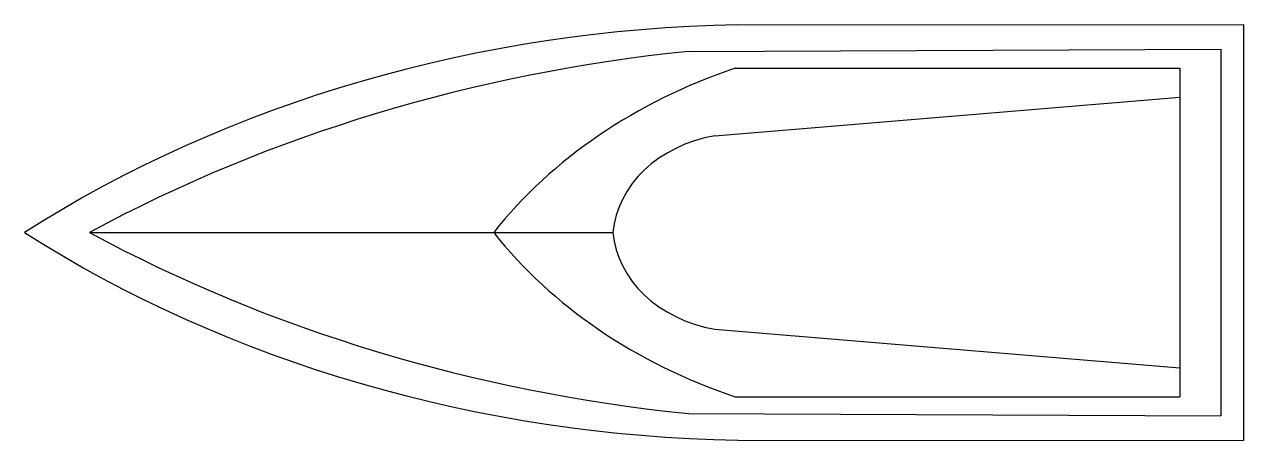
# Model space of a CAD drawing. Extents: x -27.35 to -20.18, y 148.24 to 150.68.
import ezdxf

# ---------------------------------------------------------------- set-up
doc = ezdxf.new("R2010")
doc.units = 0
doc.header["$MEASUREMENT"] = 0
doc.layers.add('01', color=1, linetype='CONTINUOUS')
doc.layers.add('02', color=2, linetype='CONTINUOUS')

msp = doc.modelspace()

# ---------------------------------------------------------------- linework, layer by layer
at = {"layer": '01'}
for p, q in [((-23.1682, 150.4229), (-20.5525, 150.4229)), ((-26.9635, 149.4582), (-23.8862, 149.4582)), ((-23.1682, 148.4936), (-20.5525, 148.4936))]:
    msp.add_line(p, q, dxfattribs=at)
for centre, major_axis, start_param, end_param in [((-22.0174, 148.0667), (3.071, 0), 1.954885, 2.562159), ((-22.0174, 150.8497), (-3.071, 0), 0.579434, 1.186707)]:
    msp.add_ellipse(centre, major_axis=major_axis, ratio=0.827522, start_param=start_param, end_param=end_param, dxfattribs=at)
at = {"layer": '02'}
for p, q in [((-23.1511, 150.6775), (-20.1784, 150.681)), ((-20.1784, 150.681), (-20.1784, 148.2355)), ((-23.4417, 150.5219), (-20.3131, 150.5361)), ((-20.3131, 150.5361), (-20.3131, 148.3804)), ((-20.5525, 150.4229), (-20.5525, 148.4936)), ((-23.2878, 150.0268), (-20.5525, 150.2531)), ((-23.2878, 148.8897), (-20.5525, 148.6633)), ((-23.4417, 148.3945), (-20.3131, 148.3804)), ((-23.1511, 148.2389), (-20.1784, 148.2355))]:
    msp.add_line(p, q, dxfattribs=at)
for centre, major_axis, start_param, end_param in [((-23.0076, 144.7868), (-7.12, 0), -1.550643, -0.915473), ((-22.4401, 143.7268), (-8.2723, 0), -1.449425, -0.992251), ((-23.1305, 149.4134), (-0.7577, 0), -1.361565, -0.071495), ((-23.0076, 154.1296), (7.12, 0), 4.057065, 4.692235), ((-22.4401, 155.1897), (8.2723, 0), 4.133843, 4.591018), ((-23.1305, 149.503), (0.7577, 0), 3.213088, 4.503157)]:
    msp.add_ellipse(centre, major_axis=major_axis, ratio=0.827522, start_param=start_param, end_param=end_param, dxfattribs=at)

doc.saveas('drawing.dxf')
